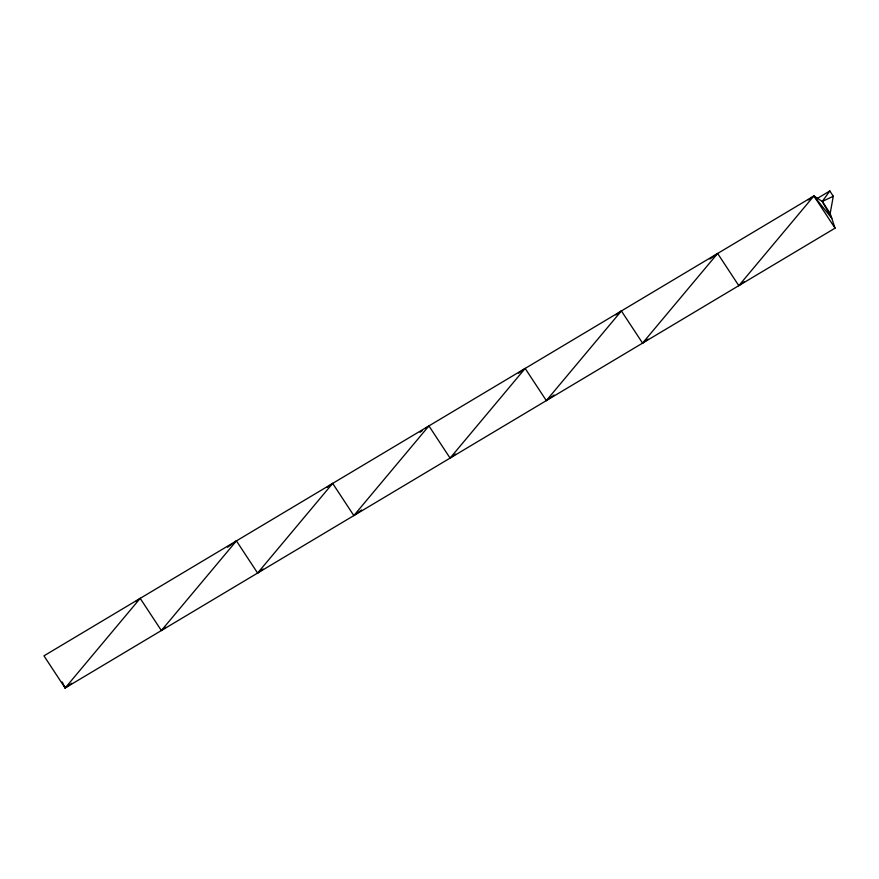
<?xml version="1.0" encoding="UTF-8"?>
<svg xmlns="http://www.w3.org/2000/svg" width="879" height="879" viewBox="0 0 879 879"><rect width="100%" height="100%" fill="white"/><g stroke="black" fill="none" stroke-linecap="round" stroke-linejoin="round"><path stroke-width="1.32" d="M830.183 213.465L822.294 201.456L813.877 195.984L43.95 655.844L65.123 688.026L835.05 228.166L830.183 213.465L833.292 196.248L829.82 190.974L816.91 198.687M808.317 199.972L813.877 195.984L831.809 218.355L822.294 201.456L829.82 190.974M165.79 627.342L161.362 630.54L140.19 598.357L65.123 688.026L62.222 681.961M161.362 630.54L236.429 540.882L257.602 573.064L263.14 569.054M257.602 573.064L332.669 483.395L353.841 515.577L361.599 509.974M353.841 515.577L428.919 425.908L450.081 458.102L455.619 454.091M450.081 458.102L525.159 368.433L546.331 400.615L554.078 395.012M546.331 400.615L621.398 310.946L642.571 343.129L648.098 339.129M642.571 343.129L717.638 253.471L738.81 285.653L744.348 281.643M738.81 285.653L813.877 195.984L835.05 228.166M71.759 683.225L65.123 688.026L64.31 685.576M135.74 601.544L140.19 598.357M227.54 547.254L231.99 544.068M234.21 542.475L236.429 540.882M327.12 487.384L332.669 483.395M420.019 432.292L422.239 430.699M425.579 428.304L428.919 425.908M518.489 373.212L525.159 368.433M615.838 314.935L621.398 310.946M709.858 259.041L717.638 253.471M822.294 201.456L833.292 196.248"/></g></svg>
